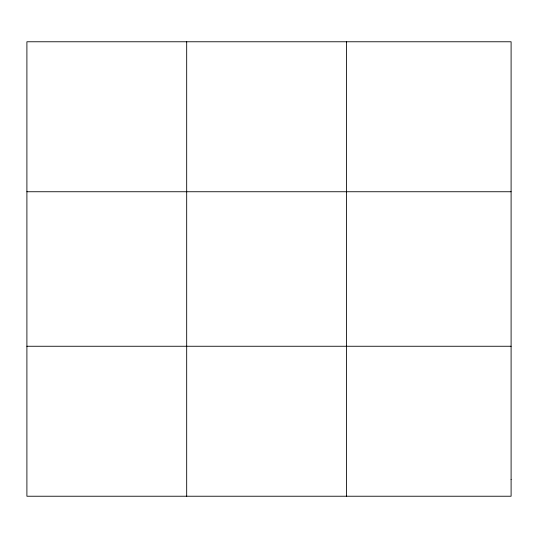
<?xml version="1.0" encoding="UTF-8"?>
<svg xmlns="http://www.w3.org/2000/svg" width="538" height="538" viewBox="0 0 538 538"><rect width="100%" height="100%" fill="white"/><g stroke="black" fill="none" stroke-linecap="round" stroke-linejoin="round"><path stroke-width="0.81" d="M186.686 496.231L186.686 41.769M346.472 496.231L346.472 41.769M26.9 191.743L511.1 191.743M26.9 346.257L511.1 346.257M511.1 479.566L511.1 496.231L26.9 496.231L26.9 41.769L511.1 41.769L511.1 479.566"/></g></svg>
